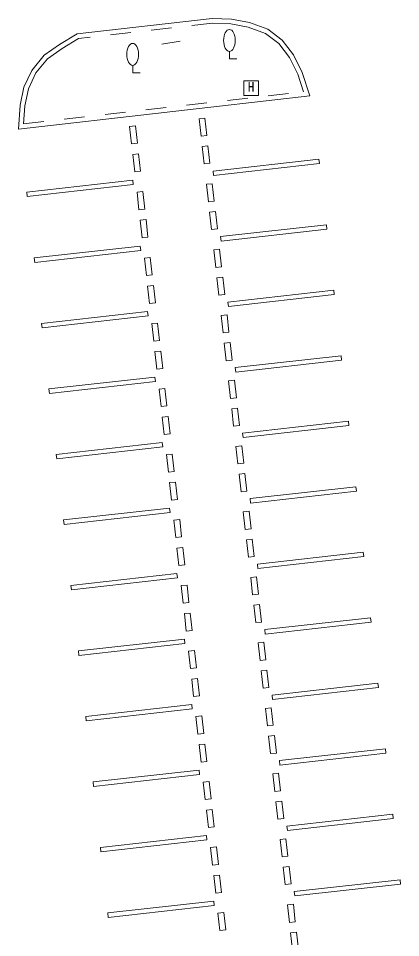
# Model space of a CAD drawing. Units: millimetres, scale not verified. Extents: x -294350 to 464306, y -228900 to 207900.
# Drawn here: x -19434 to -6399, y 11064 to 42444 of the extents above; entities that cross this region are included whole.
import ezdxf
from ezdxf.enums import TextEntityAlignment as Align

# ---------------------------------------------------------------- set-up
doc = ezdxf.new("R2010")
doc.units = ezdxf.units.MM
doc.header["$LTSCALE"] = 700
doc.linetypes.add('USER1', pattern=[2, 1, -1])
doc.layers.add('0-0', color=7, linetype='Continuous')
doc.layers.add('0-5_S-BGD', color=8, linetype='Continuous', lineweight=13)
doc.styles.add('ＭＳ ゴシック', font='')
doc.styles.get('ＭＳ ゴシック').set_extended_font_data('MS Gothic')

# ---------------------------------------------------------------- blocks, each defined once
blk = doc.blocks.new('照明灯_9')
at = {"layer": '0-5_S-BGD'}
blk.add_lwpolyline([(55305938800, -88840327100), (55306288800, -88840327100), (55306288800, -88840677100), (55305938800, -88840677100)], close=True, dxfattribs=at)
at = {"layer": '0-5_S-BGD', "style": 'ＭＳ ゴシック'}
blk.add_text('H', height=230900, dxfattribs=at).set_placement((55306035044, -88840659595), align=Align.BOTTOM_LEFT)
blk = doc.blocks.new('独立樹（広葉樹）_85')
at = {"layer": '0-5_S-BGD'}
blk.add_lwpolyline([(55305597200, -88839627100), (55305597200, -88839802100), (55305772200, -88839802100)], dxfattribs=at)
blk.add_ellipse((55305597200, -88839364600), major_axis=(0, 262500), ratio=0.533333, dxfattribs=at)
blk = doc.blocks.new('独立樹（広葉樹）_104')
at = {"layer": '0-5_S-BGD'}
blk.add_lwpolyline([(55303287900, -88839960300), (55303287900, -88840135300), (55303462900, -88840135300)], dxfattribs=at)
blk.add_ellipse((55303287900, -88839697800), major_axis=(0, 262500), ratio=0.533333, dxfattribs=at)

msp = doc.modelspace()

# ---------------------------------------------------------------- linework, layer by layer
at = {"layer": '0-5_S-BGD'}
for p, q in [((-12825, 42444), (-17432, 41911)), ((-12825, 42444), (-12165, 42417)), ((-11553, 42300), (-12165, 42417)), ((-11553, 42300), (-10925, 42073)), ((-10433, 41695), (-10925, 42073)), ((-18031, 41552), (-17432, 41911)), ((-18031, 41552), (-18556, 41183)), ((-13912.6, 41661.8), (-14545.6, 41559.8)), ((-10433, 41695), (-10055, 41196)), ((-18974, 40667), (-18556, 41183)), ((-9759, 40599), (-10055, 41196)), ((-18974, 40667), (-19245, 40091)), ((-9496, 39801), (-9759, 40599)), ((-19376, 39483), (-19245, 40091)), ((-19434, 38662), (-9496, 39801)), ((-19376, 39483), (-19434, 38662)), ((-13074.5, 39041.3), (-13273.3, 39018.9)), ((-13273.3, 39018.9), (-13206.2, 38422.7)), ((-13074.5, 39041.3), (-13007.5, 38445)), ((-15441.5, 38776.9), (-15640.3, 38754.7)), ((-15640.3, 38754.7), (-15573.4, 38158.4)), ((-15374.6, 38180.7), (-15441.5, 38776.9)), ((-13007.5, 38445), (-13206.2, 38422.7)), ((-15374.6, 38180.7), (-15573.4, 38158.4)), ((-12967.9, 38093.2), (-13166.6, 38070.9)), ((-13099.6, 37474.6), (-13166.6, 38070.9)), ((-12967.9, 38093.2), (-12900.8, 37497)), ((-15334.2, 37820.8), (-15533, 37798.5)), ((-15533, 37798.5), (-15466.1, 37202.3)), ((-15267.3, 37224.6), (-15334.2, 37820.8)), ((-12900.8, 37497), (-13099.6, 37474.6)), ((-9182.1, 37638.5), (-12792.5, 37232.4)), ((-9165.3, 37489.4), (-12775.8, 37083.4)), ((-9182.1, 37638.5), (-9165.3, 37489.4)), ((-15267.3, 37224.6), (-15466.1, 37202.3)), ((-12792.5, 37232.4), (-12775.8, 37083.4)), ((-15531.4, 36918.2), (-19146.5, 36512.6)), ((-15514.7, 36769.1), (-19129.8, 36363.6)), ((-15531.4, 36918.2), (-15514.7, 36769.1)), ((-12822.6, 36801.4), (-13021.4, 36779)), ((-13021.4, 36779), (-12954.3, 36182.8)), ((-12822.6, 36801.4), (-12755.6, 36205.1)), ((-19146.5, 36512.6), (-19129.8, 36363.6)), ((-15189.3, 36528.9), (-15388.1, 36506.6)), ((-15388.1, 36506.6), (-15321.2, 35910.4)), ((-15122.4, 35932.7), (-15189.3, 36528.9)), ((-12755.6, 36205.1), (-12954.3, 36182.8)), ((-15122.4, 35932.7), (-15321.2, 35910.4)), ((-12716, 35853.3), (-12914.7, 35831)), ((-12847.7, 35234.7), (-12914.7, 35831)), ((-12716, 35853.3), (-12648.9, 35257.1)), ((-15082, 35572.8), (-15280.8, 35550.5)), ((-15280.8, 35550.5), (-15213.9, 34954.2)), ((-15015.1, 34976.5), (-15082, 35572.8)), ((-12648.9, 35257.1), (-12847.7, 35234.7)), ((-8930.2, 35398.6), (-12540.6, 34992.5)), ((-8913.4, 35249.5), (-12523.9, 34843.5)), ((-8930.2, 35398.6), (-8913.4, 35249.5)), ((-15015.1, 34976.5), (-15213.9, 34954.2)), ((-12540.6, 34992.5), (-12523.9, 34843.5)), ((-15279.2, 34670.2), (-18894.3, 34264.6)), ((-15262.5, 34521.1), (-18877.6, 34115.5)), ((-15279.2, 34670.2), (-15262.5, 34521.1)), ((-12570.7, 34561.5), (-12769.5, 34539.1)), ((-12769.5, 34539.1), (-12702.4, 33942.9)), ((-12570.7, 34561.5), (-12503.7, 33965.2)), ((-18894.3, 34264.6), (-18877.6, 34115.5)), ((-14937.1, 34280.9), (-15135.8, 34258.6)), ((-15135.8, 34258.6), (-15069, 33662.3)), ((-14870.2, 33684.6), (-14937.1, 34280.9)), ((-12503.7, 33965.2), (-12702.4, 33942.9)), ((-14870.2, 33684.6), (-15069, 33662.3)), ((-12464.1, 33613.4), (-12662.8, 33591.1)), ((-12595.8, 32994.8), (-12662.8, 33591.1)), ((-12464.1, 33613.4), (-12397, 33017.2)), ((-14829.8, 33324.7), (-15028.6, 33302.4)), ((-15028.6, 33302.4), (-14961.7, 32706.2)), ((-14762.9, 32728.5), (-14829.8, 33324.7)), ((-12397, 33017.2), (-12595.8, 32994.8)), ((-8678.7, 33162.7), (-12289.2, 32756.6)), ((-8662, 33013.6), (-12272.4, 32607.6)), ((-8678.7, 33162.7), (-8662, 33013.6)), ((-14762.9, 32728.5), (-14961.7, 32706.2)), ((-12289.2, 32756.6), (-12272.4, 32607.6)), ((-15028.3, 32434.2), (-18643.5, 32028.6)), ((-15028.3, 32434.2), (-15011.6, 32285.1)), ((-12319.3, 32325.6), (-12518, 32303.2)), ((-12319.3, 32325.6), (-12252.2, 31729.3)), ((-18643.5, 32028.6), (-18626.7, 31879.6)), ((-15011.6, 32285.1), (-18626.7, 31879.6)), ((-14686.2, 32044.9), (-14885, 32022.6)), ((-14885, 32022.6), (-14818.1, 31426.4)), ((-14619.4, 31448.6), (-14686.2, 32044.9)), ((-12518, 32303.2), (-12450.9, 31707)), ((-12252.2, 31729.3), (-12450.9, 31707)), ((-14619.4, 31448.6), (-14818.1, 31426.4)), ((-14579, 31088.8), (-14777.7, 31066.5)), ((-14512.1, 30492.5), (-14579, 31088.8)), ((-12212.6, 31377.5), (-12411.4, 31355.2)), ((-12344.3, 30758.9), (-12411.4, 31355.2)), ((-12212.6, 31377.5), (-12145.6, 30781.3)), ((-14777.7, 31066.5), (-14710.8, 30470.2)), ((-12145.6, 30781.3), (-12344.3, 30758.9)), ((-8427.3, 30926.8), (-12037.7, 30520.7)), ((-8410.5, 30777.7), (-12020.9, 30371.7)), ((-8427.3, 30926.8), (-8410.5, 30777.7)), ((-14512.1, 30492.5), (-14710.8, 30470.2)), ((-12037.7, 30520.7), (-12020.9, 30371.7)), ((-14777.5, 30198.2), (-18392.6, 29792.6)), ((-14777.5, 30198.2), (-14760.7, 30049.2)), ((-14760.7, 30049.2), (-18375.9, 29643.6)), ((-12067.8, 30089.7), (-12266.6, 30067.3)), ((-12266.6, 30067.3), (-12199.5, 29471.1)), ((-12067.8, 30089.7), (-12000.7, 29493.4)), ((-18392.6, 29792.6), (-18375.9, 29643.6)), ((-14435.4, 29808.9), (-14634.1, 29786.6)), ((-14634.1, 29786.6), (-14567.3, 29190.4)), ((-14368.5, 29212.7), (-14435.4, 29808.9)), ((-14368.5, 29212.7), (-14567.3, 29190.4)), ((-12000.7, 29493.4), (-12199.5, 29471.1)), ((-11961.2, 29141.6), (-12159.9, 29119.3)), ((-12092.9, 28523), (-12159.9, 29119.3)), ((-11961.2, 29141.6), (-11894.1, 28545.4)), ((-14328.1, 28852.8), (-14526.9, 28830.5)), ((-14526.9, 28830.5), (-14460, 28234.2)), ((-14261.2, 28256.5), (-14328.1, 28852.8)), ((-8175.8, 28690.8), (-11786.3, 28284.8)), ((-8175.8, 28690.8), (-8159.1, 28541.8)), ((-14261.2, 28256.5), (-14460, 28234.2)), ((-11894.1, 28545.4), (-12092.9, 28523)), ((-11786.3, 28284.8), (-11769.5, 28135.8)), ((-8159.1, 28541.8), (-11769.5, 28135.8)), ((-14526.6, 27962.3), (-18141.8, 27556.7)), ((-14526.6, 27962.3), (-14509.9, 27813.2)), ((-14509.9, 27813.2), (-18125, 27407.6)), ((-11816.4, 27853.8), (-12015.1, 27831.4)), ((-12015.1, 27831.4), (-11948, 27235.2)), ((-11816.4, 27853.8), (-11749.3, 27257.5)), ((-18141.8, 27556.7), (-18125, 27407.6)), ((-14184.5, 27573), (-14383.3, 27550.7)), ((-14383.3, 27550.7), (-14316.4, 26954.4)), ((-14117.6, 26976.7), (-14184.5, 27573)), ((-11749.3, 27257.5), (-11948, 27235.2)), ((-14117.6, 26976.7), (-14316.4, 26954.4)), ((-11709.7, 26905.7), (-11908.5, 26883.4)), ((-11841.4, 26287.1), (-11908.5, 26883.4)), ((-11709.7, 26905.7), (-11642.7, 26309.5)), ((-14077.3, 26616.8), (-14276, 26594.5)), ((-14276, 26594.5), (-14209.1, 25998.3)), ((-14010.4, 26020.6), (-14077.3, 26616.8)), ((-7924.4, 26454.9), (-11534.8, 26048.9)), ((-7924.4, 26454.9), (-7907.6, 26305.9)), ((-11642.7, 26309.5), (-11841.4, 26287.1)), ((-11534.8, 26048.9), (-11518, 25899.9)), ((-7907.6, 26305.9), (-11518, 25899.9)), ((-14010.4, 26020.6), (-14209.1, 25998.3)), ((-14275.8, 25726.3), (-17890.9, 25320.7)), ((-14259, 25577.2), (-17874.2, 25171.6)), ((-14275.8, 25726.3), (-14259, 25577.2)), ((-11564.9, 25617.8), (-11763.6, 25595.5)), ((-11763.6, 25595.5), (-11696.6, 24999.3)), ((-11564.9, 25617.8), (-11497.8, 25021.6)), ((-17890.9, 25320.7), (-17874.2, 25171.6)), ((-13933.7, 25337), (-14132.4, 25314.7)), ((-14132.4, 25314.7), (-14065.5, 24718.4)), ((-13866.8, 24740.7), (-13933.7, 25337)), ((-11497.8, 25021.6), (-11696.6, 24999.3)), ((-13866.8, 24740.7), (-14065.5, 24718.4)), ((-11458.3, 24669.8), (-11657, 24647.4)), ((-11590, 24051.2), (-11657, 24647.4)), ((-11458.3, 24669.8), (-11391.2, 24073.6)), ((-13826.4, 24380.9), (-14025.2, 24358.6)), ((-14025.2, 24358.6), (-13958.3, 23762.3)), ((-13759.5, 23784.6), (-13826.4, 24380.9)), ((-7672.9, 24219), (-11283.4, 23813)), ((-7672.9, 24219), (-7656.2, 24070)), ((-11391.2, 24073.6), (-11590, 24051.2)), ((-7656.2, 24070), (-11266.6, 23663.9)), ((-13759.5, 23784.6), (-13958.3, 23762.3)), ((-11283.4, 23813), (-11266.6, 23663.9)), ((-14024.9, 23490.3), (-17640.1, 23084.7)), ((-14008.2, 23341.2), (-17623.3, 22935.7)), ((-14024.9, 23490.3), (-14008.2, 23341.2)), ((-11313.5, 23381.9), (-11512.2, 23359.6)), ((-11512.2, 23359.6), (-11445.1, 22763.4)), ((-11313.5, 23381.9), (-11246.4, 22785.7)), ((-17640.1, 23084.7), (-17623.3, 22935.7)), ((-13682.8, 23101), (-13881.6, 23078.7)), ((-13881.6, 23078.7), (-13814.7, 22482.5)), ((-13615.9, 22504.8), (-13682.8, 23101)), ((-11246.4, 22785.7), (-11445.1, 22763.4)), ((-13615.9, 22504.8), (-13814.7, 22482.5)), ((-11206.8, 22433.9), (-11405.6, 22411.5)), ((-11338.5, 21815.3), (-11405.6, 22411.5)), ((-11206.8, 22433.9), (-11139.8, 21837.7)), ((-13575.6, 22144.9), (-13774.3, 22122.6)), ((-13774.3, 22122.6), (-13707.4, 21526.3)), ((-13508.7, 21548.6), (-13575.6, 22144.9)), ((-7421.5, 21983.1), (-11031.9, 21577.1)), ((-7421.5, 21983.1), (-7404.7, 21834.1)), ((-11139.8, 21837.7), (-11338.5, 21815.3)), ((-7404.7, 21834.1), (-11015.1, 21428)), ((-13508.7, 21548.6), (-13707.4, 21526.3)), ((-11031.9, 21577.1), (-11015.1, 21428)), ((-13774.1, 21254.3), (-17389.2, 20848.8)), ((-13757.3, 21105.3), (-17372.5, 20699.7)), ((-13774.1, 21254.3), (-13757.3, 21105.3)), ((-11062, 21146), (-11260.7, 21123.7)), ((-11260.7, 21123.7), (-11193.7, 20527.4)), ((-11062, 21146), (-10994.9, 20549.8)), ((-17389.2, 20848.8), (-17372.5, 20699.7)), ((-13432, 20865), (-13630.7, 20842.7)), ((-13630.7, 20842.7), (-13563.8, 20246.5)), ((-13365.1, 20268.8), (-13432, 20865)), ((-10994.9, 20549.8), (-11193.7, 20527.4)), ((-13365.1, 20268.8), (-13563.8, 20246.5)), ((-10955.4, 20198), (-11154.1, 20175.6)), ((-11087.1, 19579.4), (-11154.1, 20175.6)), ((-10955.4, 20198), (-10888.3, 19601.7)), ((-13324.7, 19908.9), (-13523.5, 19886.6)), ((-13523.5, 19886.6), (-13456.6, 19290.3)), ((-13257.8, 19312.6), (-13324.7, 19908.9)), ((-10888.3, 19601.7), (-11087.1, 19579.4)), ((-7170, 19747.2), (-10780.5, 19341.2)), ((-7153.3, 19598.2), (-10763.7, 19192.1)), ((-7170, 19747.2), (-7153.3, 19598.2)), ((-13257.8, 19312.6), (-13456.6, 19290.3)), ((-10780.5, 19341.2), (-10763.7, 19192.1)), ((-13523.2, 19018.4), (-17138.3, 18612.8)), ((-13506.5, 18869.3), (-17121.6, 18463.7)), ((-13523.2, 19018.4), (-13506.5, 18869.3)), ((-10810.5, 18910.1), (-11009.3, 18887.8)), ((-11009.3, 18887.8), (-10942.2, 18291.5)), ((-10810.5, 18910.1), (-10743.5, 18313.9)), ((-17138.3, 18612.8), (-17121.6, 18463.7)), ((-13181.1, 18629.1), (-13379.9, 18606.8)), ((-13379.9, 18606.8), (-13313, 18010.5)), ((-13114.2, 18032.8), (-13181.1, 18629.1)), ((-10743.5, 18313.9), (-10942.2, 18291.5)), ((-13114.2, 18032.8), (-13313, 18010.5)), ((-10703.9, 17962.1), (-10902.7, 17939.7)), ((-10835.6, 17343.5), (-10902.7, 17939.7)), ((-10703.9, 17962.1), (-10636.9, 17365.8)), ((-13073.9, 17672.9), (-13272.6, 17650.6)), ((-13272.6, 17650.6), (-13205.7, 17054.4)), ((-13007, 17076.7), (-13073.9, 17672.9)), ((-10636.9, 17365.8), (-10835.6, 17343.5)), ((-6918.6, 17511.3), (-10529, 17105.3)), ((-6901.8, 17362.3), (-10512.2, 16956.2)), ((-6918.6, 17511.3), (-6901.8, 17362.3)), ((-13007, 17076.7), (-13205.7, 17054.4)), ((-10529, 17105.3), (-10512.2, 16956.2)), ((-13272.4, 16782.4), (-16887.5, 16376.8)), ((-13255.6, 16633.3), (-16870.8, 16227.7)), ((-13272.4, 16782.4), (-13255.6, 16633.3)), ((-10559.1, 16674.2), (-10757.8, 16651.9)), ((-10757.8, 16651.9), (-10690.8, 16055.6)), ((-10559.1, 16674.2), (-10492, 16078)), ((-16887.5, 16376.8), (-16870.8, 16227.7)), ((-12930.3, 16393.1), (-13129, 16370.8)), ((-13129, 16370.8), (-13062.1, 15774.5)), ((-12863.4, 15796.8), (-12930.3, 16393.1)), ((-10492, 16078), (-10690.8, 16055.6)), ((-12863.4, 15796.8), (-13062.1, 15774.5)), ((-10452.5, 15726.2), (-10651.2, 15703.8)), ((-10584.2, 15107.6), (-10651.2, 15703.8)), ((-10452.5, 15726.2), (-10385.4, 15129.9)), ((-12823, 15437), (-13021.8, 15414.7)), ((-13021.8, 15414.7), (-12954.9, 14818.4)), ((-12756.1, 14840.7), (-12823, 15437)), ((-10385.4, 15129.9), (-10584.2, 15107.6)), ((-6667.1, 15275.4), (-10277.6, 14869.4)), ((-6650.4, 15126.4), (-10260.8, 14720.3)), ((-6667.1, 15275.4), (-6650.4, 15126.4)), ((-12756.1, 14840.7), (-12954.9, 14818.4)), ((-10277.6, 14869.4), (-10260.8, 14720.3)), ((-13021.5, 14546.4), (-16636.6, 14140.8)), ((-13021.5, 14546.4), (-13004.8, 14397.4)), ((-10307.6, 14438.3), (-10506.4, 14416)), ((-10307.6, 14438.3), (-10240.6, 13842.1)), ((-16636.6, 14140.8), (-16619.9, 13991.8)), ((-13004.8, 14397.4), (-16619.9, 13991.8)), ((-12679.4, 14157.1), (-12878.2, 14134.8)), ((-12878.2, 14134.8), (-12811.3, 13538.6)), ((-12612.5, 13560.9), (-12679.4, 14157.1)), ((-10506.4, 14416), (-10439.3, 13819.7)), ((-10240.6, 13842.1), (-10439.3, 13819.7)), ((-12612.5, 13560.9), (-12811.3, 13538.6)), ((-12572.2, 13201), (-12770.9, 13178.7)), ((-12505.3, 12604.7), (-12572.2, 13201)), ((-10201, 13490.3), (-10399.8, 13467.9)), ((-10332.7, 12871.7), (-10399.8, 13467.9)), ((-10201, 13490.3), (-10134, 12894)), ((-12770.9, 13178.7), (-12704, 12582.4)), ((-10134, 12894), (-10332.7, 12871.7)), ((-6415.7, 13039.5), (-10026.1, 12633.5)), ((-6398.9, 12890.4), (-10009.3, 12484.4)), ((-6415.7, 13039.5), (-6398.9, 12890.4)), ((-12505.3, 12604.7), (-12704, 12582.4)), ((-10026.1, 12633.5), (-10009.3, 12484.4)), ((-12770.6, 12310.4), (-16385.8, 11904.9)), ((-12770.6, 12310.4), (-12753.9, 12161.4)), ((-12753.9, 12161.4), (-16369.1, 11755.8)), ((-10056.2, 12202.4), (-10254.9, 12180.1)), ((-10254.9, 12180.1), (-10187.9, 11583.8)), ((-10056.2, 12202.4), (-9989.1, 11606.2)), ((-16385.8, 11904.9), (-16369.1, 11755.8)), ((-12428.6, 11921.2), (-12627.3, 11898.9)), ((-12627.3, 11898.9), (-12560.4, 11302.6)), ((-12361.7, 11324.9), (-12428.6, 11921.2)), ((-12361.7, 11324.9), (-12560.4, 11302.6)), ((-9989.1, 11606.2), (-10187.9, 11583.8)), ((-9949.6, 11254.4), (-10148.3, 11232)), ((-10081.3, 10635.8), (-10148.3, 11232)), ((-9949.6, 11254.4), (-9882.5, 10658.1))]:
    msp.add_line(p, q, dxfattribs=at)
at = {"layer": '0-5_S-BGD', "linetype": 'USER1'}
for p, q in [((-12819.1, 42283.6), (-17379.4, 41756)), ((-12183.4, 42257.6), (-12819.1, 42283.6)), ((-11595.5, 42145.2), (-12183.4, 42257.6)), ((-11002.8, 41931), (-11595.5, 42145.2)), ((-17379.4, 41756), (-17943.8, 41417.7)), ((-10547.6, 41581.2), (-11002.8, 41931)), ((-10191.7, 41111.4), (-10547.6, 41581.2)), ((-17943.8, 41417.7), (-18445.7, 41064.9)), ((-9907.4, 40538.1), (-10191.7, 41111.4)), ((-18445.7, 41064.9), (-18837.5, 40581.3)), ((-18837.5, 40581.3), (-19092.5, 40039.4)), ((-9709.5, 39937.6), (-9907.4, 40538.1)), ((-19260.8, 38842.9), (-9709.5, 39937.6)), ((-19092.5, 40039.4), (-19217.2, 39460.4)), ((-19217.2, 39460.4), (-19260.8, 38842.9))]:
    msp.add_line(p, q, dxfattribs=at)

# ---------------------------------------------------------------- block references
at = {"layer": '0-0', "xscale": 0.001428571, "yscale": 0.001428571}
for name in ['独立樹（広葉樹）_85', '独立樹（広葉樹）_104', '照明灯_9']:
    msp.add_blockref(name, (-79020209.6, 126955030.8), dxfattribs=at)

doc.saveas('drawing.dxf')
